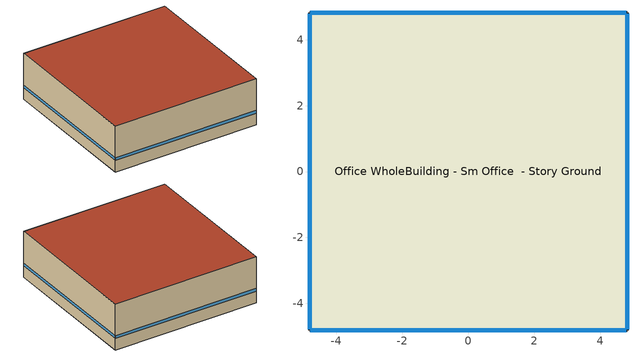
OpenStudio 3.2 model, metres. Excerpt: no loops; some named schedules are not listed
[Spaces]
Office WholeBuilding - Sm Office  - Story Ground
 floor ground (Foundation F 126 Perim 3855 Area 929): -4.82,-4.82 -4.82,4.82 4.82,4.82 4.82,-4.82 z0
 wall outside: -4.82,4.82 -4.82,-4.82 4.82,-4.82 4.82,4.82 -4.82,4.82 z0:3.05
 window (Window U-0.75 SHGC 0.65): -4.82,4.79 -4.82,-4.79 / 4.79,4.82 -4.79,4.82 / 4.82,-4.79 4.82,4.79 / -4.79,-4.82 4.79,-4.82 z0.76:0.95
 roof outside: 4.82,-4.82 4.82,4.82 -4.82,4.82 -4.82,-4.82 z3.05
[Site]
Chicago Ohare Intl Ap: Latitude {deg}=41.98; Longitude {deg}=-87.92; Time Zone {hr}=-6; Elevation {m}=201; Terrain=City
[Site:WaterMainsTemperature]
Calculation Method=Correlation; Annual Average Outdoor Air Temperature {C}=10.825; Maximum Difference In Monthly Average Outdoor Air Temperatures {deltaC}=27.71
[SizingPeriod:DesignDay] Daily Dry-Bulb Temperature Range {deltaC}=11.2; Barometric Pressure {Pa}=100666; Wind Speed {m/s}=4.6; Wind Direction {deg}=220; Sky Clearness=0; Rain Indicator=0; Snow Indicator=0; Day of Month=21; Month=7; Day Type=SummerDesignDay; Daylight Saving Time Indicator=0; Dry-Bulb Temperature Range Modifier Type=DefaultMultipliers; Solar Model Indicator=ASHRAETau; ASHRAE Taub=0.431; ASHRAE Taud=2.175
Name | Maximum Dry-Bulb Temperature {C} | Humidity Indicating Conditions at Maximum Dry-Bulb | Humidity Indicating Type
Hartford Bradley In Ann Clg .4% Condns DB=>MWB 1 | 33 | 23 | Wetbulb
Hartford Bradley In Ann Clg .4% Condns WB=>MDB 1 | 30.4 | 24.6 | Wetbulb
Hartford Bradley In Ann Clg 1% Condns DB=>MWB 1 | 31.4 | 22.2 | Wetbulb
Hartford Bradley In Ann Clg 2% Condns DP=>MDB 1 | 25.5 | 21.5 | Dewpoint
[ClimateZones]
Climate Zone Institution Name 1=ASHRAE; Climate Zone Document Name 1=ANSI/ASHRAE Standard 169; Climate Zone Document Year 1=2006; Climate Zone Value 1=ASHRAE 169-2013-5A; Climate Zone Institution Name 2=CEC; Climate Zone Document Name 2=California Climate Zone Descriptions; Climate Zone Document Year 2=1995
[Building]
ComStock DOE Ref Pre-1980|SmallOffice: North Axis {deg}=45; Default Construction Set=ComStock DOE Ref Pre-1980 - Office - ASHRAE 169-2013-5A; Default Schedule Set=Building Default Schedule Set; Standards Building Type=Office
[Site:GroundTemperature:FCfactorMethod]
January Ground Temperature {C}=9.7; February Ground Temperature {C}=6; March Ground Temperature {C}=-2.2; April Ground Temperature {C}=-3.4; May Ground Temperature {C}=-4.2; June Ground Temperature {C}=2.7; July Ground Temperature {C}=7.5; August Ground Temperature {C}=13.7; September Ground Temperature {C}=18.6; October Ground Temperature {C}=22; November Ground Temperature {C}=20.7; December Ground Temperature {C}=16.5
[Construction:FfactorGroundFloor]
Foundation F 126 Perim 3855 Area 929: F-Factor {W/m-K}=1.26344; Area {m2}=92.90304; PerimeterExposed {m}=38.5545
[DefaultConstructionSet]
ComStock DOE Ref Pre-1980 - Office - ASHRAE 169-2013-5A: Default Exterior Surface Constructions=Default Surface Constructions 1; Default Interior Surface Constructions=Default Surface Constructions 2; Default Ground Contact Surface Constructions=Default Surface Constructions 3; Default Exterior SubSurface Constructions=Default Sub Surface Constructions 1; Default Interior SubSurface Constructions=Default Sub Surface Constructions 2; Interior Partition Construction=Typical Interior Partition
[DefaultSurfaceConstructions]
Name | Floor Construction | Wall Construction | Roof Ceiling Construction
Default Surface Constructions 1 | Typical Insulated Exterior Mass Floor | Typical Insulated Metal Building Wall R-6.41 | Typical IEAD Roof R-13.89
Default Surface Constructions 2 | Typical Interior Floor | Typical Interior Wall | Typical Interior Ceiling
Default Surface Constructions 3 | Typical Insulated Carpeted 6in Slab Floor | Typical Insulated Basement Mass Wall
[Construction]
Typical Insulated Exterior Mass Floor: 4 in. Normalweight Concrete Floor, Typical Carpet Pad
Typical IEAD Roof R-13.89: Roof Membrane, Typical Insulation R-12.77, Metal Roof Surface
Typical Interior Floor: 100mm Normalweight concrete floor, CP02 CARPET PAD
Typical Interior Wall: G01 13mm gypsum board, G01 13mm gypsum board
Typical Interior Ceiling: CP02 CARPET PAD, 100mm Normalweight concrete floor
Typical Insulated Carpeted 6in Slab Floor: 6 in. Normalweight Concrete Floor, Typical Carpet Pad
Typical Insulated Basement Mass Wall: 8 in. Concrete Block Basement Wall
U 0.62 SHGC 0.41 Simple Glazing Window U-0.62 SHGC 0.41: U 0.62 SHGC 0.41 Simple Glazing U-0.62 SHGC 0.41
U 0.62 SHGC 0.41 Simple Glazing Window U-0.62 SHGC 0.41 1: U 0.62 SHGC 0.41 Simple Glazing U-0.62 SHGC 0.41 1
Typical Insulated Metal Door: F08 Metal surface, Typical Insulation R-5.11
U 0.88 SHGC 0.16 Sgl Ref-A-L Clr 6mm: REF A CLEAR LO 6MM
Typical Overhead Door: Typical Insulation R-5.11
Typical Interior Window: Clear 3mm
Typical Interior Door; Typical Interior Partition: G05 25mm wood
Typical Insulated Metal Building Wall R-6.41: Metal Siding, Typical Insulation R-5.11, 1/2IN Gypsum
InteriorFurnishings 1: Std Wood 6inch 1
Window U-0.75 SHGC 0.65: Simple Glazing Double - No LowE - Clear - Aluminum
[Material] Thermal Absorptance=0.9
Name | Roughness | Thickness {m} | Conductivity {W/m-K} | Density {kg/m3} | Specific Heat {J/kg-K} | Solar Absorptance | Visible Absorptance
4 in. Normalweight Concrete Floor | MediumRough | 0.1016 | 2.31 | 2322 | 832 | 0.7 | 0.7
1/2IN Gypsum | Smooth | 0.0127 | 0.16 | 784.9 | 830 | 0.4 | 0.4
Roof Membrane | VeryRough | 0.0095 | 0.16 | 1121.29 | 1460 | 0.7 | 0.7
Metal Roof Surface; F08 Metal surface | Smooth | 0.0008 | 45.28 | 7824 | 500 | 0.7 | 0.7
100mm Normalweight concrete floor | MediumRough | 0.1016 | 2.31045 | 2322 | 832.557 | 0.7 | 0.7
G01 13mm gypsum board | Smooth | 0.0127 | 0.160031 | 800.001 | 1090.73 | 0.7 | 0.5
6 in. Normalweight Concrete Floor | MediumRough | 0.1524 | 2.31 | 2322 | 832 | 0.7 | 0.7
8 in. Concrete Block Basement Wall | MediumRough | 0.2032 | 1.326 | 1842 | 912 | 0.7 | 0.7
G05 25mm wood | MediumSmooth | 0.0254 | 0.15 | 608 | 1630 | 0.5 | 0.5
Metal Siding | Smooth | 0.0015 | 44.96 | 7688.86 | 410 | 0.7 | 0.7
Std Wood 6inch 1 | MediumSmooth | 0.15 | 0.12 | 540 | 1210 | 0.7 | 0.7
[Material:NoMass] Roughness=Smooth; Thermal Absorptance=0.9; Solar Absorptance=0.7
Name | Thermal Resistance {m2-K/W} | Visible Absorptance
Typical Carpet Pad; CP02 CARPET PAD | 0.21648 | 0.8
Typical Insulation R-12.77 | 2.24922 | 0.7
Typical Insulation R-5.11 | 0.899809 | 0.7
[DefaultSubSurfaceConstructions]
Name | Fixed Window Construction | Operable Window Construction | Door Construction | Glass Door Construction | Overhead Door Construction | Tubular Daylight Dome Construction | Tubular Daylight Diffuser Construction
Default Sub Surface Constructions 1 | U 0.62 SHGC 0.41 Simple Glazing Window U-0.62 SHGC 0.41 | U 0.62 SHGC 0.41 Simple Glazing Window U-0.62 SHGC 0.41 1 | Typical Insulated Metal Door | U 0.88 SHGC 0.16 Sgl Ref-A-L Clr 6mm | Typical Overhead Door | Typical Interior Window | Typical Interior Window
Default Sub Surface Constructions 2 | Typical Interior Window | Typical Interior Window | Typical Interior Door
[WindowMaterial:SimpleGlazingSystem]
Name | U-Factor {W/m2-K} | Solar Heat Gain Coefficient | Visible Transmittance
U 0.62 SHGC 0.41 Simple Glazing U-0.62 SHGC 0.41; U 0.62 SHGC 0.41 Simple Glazing U-0.62 SHGC 0.41 1 | 3.52052 | 0.41 | 0.32
Simple Glazing Double - No LowE - Clear - Aluminum | 4.23598 | 0.646 | 0.671
[WindowMaterial:Glazing] Optical Data Type=SpectralAverage; Infrared Transmittance at Normal Incidence=0; Front Side Infrared Hemispherical Emissivity=0.84; Conductivity {W/m-K}=0.9; Dirt Correction Factor for Solar and Visible Transmittance=1; Solar Diffusing=No
Name | Thickness {m} | Solar Transmittance at Normal Incidence | Front Side Solar Reflectance at Normal Incidence | Back Side Solar Reflectance at Normal Incidence | Visible Transmittance at Normal Incidence | Front Side Visible Reflectance at Normal Incidence | Back Side Visible Reflectance at Normal Incidence | Back Side Infrared Hemispherical Emissivity
REF A CLEAR LO 6MM | 0.006 | 0.066 | 0.341 | 0.493 | 0.08 | 0.41 | 0.37 | 0.4
Clear 3mm | 0.003 | 0.837 | 0.075 | 0.075 | 0.898 | 0.081 | 0.081 | 0.84
[SpaceType]
Office WholeBuilding - Sm Office - ComStock DOE Ref Pre-1980: Default Schedule Set=Office WholeBuilding - Sm Office Schedule Set; Design Specification Outdoor Air Object=Office WholeBuilding - Sm Office Ventilation; Standards Building Type=Office; Standards Space Type=WholeBuilding - Sm Office
[BuildingStory]
Story Ground: Nominal Z Coordinate {m}=0; Nominal Floor to Floor Height {m}=3.048
[Space]
Office WholeBuilding - Sm Office  - Story Ground: Space Type=Office WholeBuilding - Sm Office - ComStock DOE Ref Pre-1980; Building Story=Story Ground; Thermal Zone=Zone Office WholeBuilding - Sm Office  - Story Ground
[ThermalZone]
Zone Office WholeBuilding - Sm Office  - Story Ground: Multiplier=1; Thermostat=Office WholeBuilding - Sm Office - ComStock DOE Ref Pre-1980 Thermostat; Use Ideal Air Loads=No
[People:Definition]
Office WholeBuilding - Sm Office People Definition: Number of People Calculation Method=People/Area; People per Space Floor Area {person/m2}=0.0538196; Fraction Radiant=0.3
[People]
Office WholeBuilding - Sm Office People: People Definition=Office WholeBuilding - Sm Office People Definition; Space or SpaceType=Office WholeBuilding - Sm Office - ComStock DOE Ref Pre-1980; Work Efficiency Schedule=Work Efficiency Schedule; Clothing Insulation Schedule=Clothing Schedule; Air Velocity Schedule=Air Velocity Schedule; Multiplier=1
[Lights:Definition] Design Level Calculation Method=Watts/Area; Fraction Visible=0.2; Return Air Fraction=0
Name | Watts per Space Floor Area {W/m2} | Fraction Radiant
Office WholeBuilding - Sm Office - ComStock DOE Ref Pre-1980 General Lights Definition | 5.0993 | 0.31
Office WholeBuilding - Sm Office - ComStock DOE Ref Pre-1980 Wall Wash Lights Definition | 3.64317 | 0.125
[ElectricEquipment:Definition]
Office WholeBuilding - Sm Office Elec Equip Definition: Design Level Calculation Method=Watts/Area; Watts per Space Floor Area {W/m2}=6.78126; Fraction Latent=0; Fraction Radiant=0.5; Fraction Lost=0
[ElectricEquipment]
Office WholeBuilding - Sm Office Elec Equip: Electric Equipment Definition=Office WholeBuilding - Sm Office Elec Equip Definition; Space or SpaceType=Office WholeBuilding - Sm Office - ComStock DOE Ref Pre-1980; Schedule=Office BLDG_EQUIP_EndUseData BPR Adjusted
[DesignSpecification:OutdoorAir]
Office WholeBuilding - Sm Office Ventilation: Outdoor Air Method=Sum; Outdoor Air Flow per Person {m3/s-person}=0.00943895
[DefaultScheduleSet]
Name | Number of People Schedule | People Activity Level Schedule | Lighting Schedule | Electric Equipment Schedule | Infiltration Schedule | Hours of Operation Schedule
Office WholeBuilding - Sm Office Schedule Set | Small Office Bldg Occ | Small Office Activity | Office BLDG_LIGHT_EndUseData | Office BLDG_EQUIP_EndUseData | Small Office Infil Quarter On
Building Default Schedule Set |  |  |  |  |  | Building Hours of Operation NonResidential
[SpaceInfiltration:DesignFlowRate]
Office WholeBuilding - Sm Office  - Story Ground Infiltration: Space or SpaceType=Office WholeBuilding - Sm Office  - Story Ground; Schedule=Always On Discrete; Design Flow Rate Calculation Method=Flow/ExteriorArea; Flow per Exterior Surface Area {m3/s-m2}=0.000572573; Constant Term Coefficient=0; Temperature Term Coefficient=0; Velocity Term Coefficient=0.224; Velocity Squared Term Coefficient=0
[Exterior:Lights:Definition]
Name | Design Level {W}
Parking Areas and Drives Def (W/ft^2) | 0.0497494
Building Facades Def (W/ft^2) | 0.25
Main Entries Def (W/ft) | 30
Other Doors Def (W/ft) | 25
[Exterior:Lights] Schedule=Always On Discrete; Control Option=AstronomicalClock
Name | Exterior Lights Definition | Multiplier
Parking Areas and Drives | Parking Areas and Drives Def (W/ft^2) | 1620
Building Facades | Building Facades Def (W/ft^2) | 1264.91
Main Entries | Main Entries Def (W/ft) | 8
Other Doors | Other Doors Def (W/ft) | 0.8
[ThermostatSetpoint:DualSetpoint]
Office WholeBuilding - Sm Office - ComStock DOE Ref Pre-1980 Thermostat: Heating Setpoint Temperature Schedule=Small Office HtgSetp; Cooling Setpoint Temperature Schedule=Small Office ClgSetp
[AvailabilityManager:NightCycle]
Availability Manager Night Cycle 1: Applicability Schedule=Always On Discrete; Control Type=CycleOnAny; Thermostat Tolerance {deltaC}=1; Cycling Run Time {s}=1800
[InternalMass:Definition]
Internal Mass Definition 2: Construction=InteriorFurnishings 1; Design Level Calculation Method=SurfaceArea/Area; Surface Area per Space Floor Area=2
[InternalMass]
Office WholeBuilding - Sm Office  - Story Ground Mass: Internal Mass Definition=Internal Mass Definition 2; Space or SpaceType=Office WholeBuilding - Sm Office  - Story Ground; Multiplier=1
[Lights] Space or SpaceType=Office WholeBuilding - Sm Office - ComStock DOE Ref Pre-1980; Schedule=Office BLDG_LIGHT_EndUseData BPR Adjusted; Fraction Replaceable=1
Name | Lights Definition
Office WholeBuilding - Sm Office - ComStock DOE Ref Pre-1980 General Lighting | Office WholeBuilding - Sm Office - ComStock DOE Ref Pre-1980 General Lights Definition
Office WholeBuilding - Sm Office - ComStock DOE Ref Pre-1980 Wall Wash Lighting | Office WholeBuilding - Sm Office - ComStock DOE Ref Pre-1980 Wall Wash Lights Definition
[Coil:Heating:DX:MultiSpeed:StageData] Rated Supply Air Fan Power Per Volume Flow Rate {W/(m3/s)}=773.3; Heating Capacity Function of Flow Fraction Curve=Zone Office WholeBuilding - Sm Office  - Story Ground PSZ-AC heat_cap_fff_all_stages; Energy Input Ratio Function of Flow Fraction Curve=Zone Office WholeBuilding - Sm Office  - Story Ground PSZ-AC heat_eir_fff; Part Load Fraction Correlation Curve=Zone Office WholeBuilding - Sm Office  - Story Ground PSZ-AC heat_plf_fplr; Rated Waste Heat Fraction of Power Input=0.2
Name | Gross Rated Heating Capacity {W} | Gross Rated Heating COP {W/W} | Rated Air Flow Rate {m3/s} | Heating Capacity Function of Temperature Curve | Energy Input Ratio Function of Temperature Curve | Waste Heat Function of Temperature Curve
 | 3243.65 | 5.51 | 0.0489872 | Zone Office WholeBuilding - Sm Office  - Story Ground PSZ-AC heat_cap_ft1 | Zone Office WholeBuilding - Sm Office  - Story Ground PSZ-AC heat_eir_ft1 | Curve Biquadratic 19
 | 4865.47 | 4.71 | 0.213927 | Zone Office WholeBuilding - Sm Office  - Story Ground PSZ-AC heat_cap_ft2 | Zone Office WholeBuilding - Sm Office  - Story Ground PSZ-AC heat_eir_ft2 | Curve Biquadratic 22
 | 6487.3 | 3.98 | 0.378867 | Zone Office WholeBuilding - Sm Office  - Story Ground PSZ-AC heat_cap_ft3 | Zone Office WholeBuilding - Sm Office  - Story Ground PSZ-AC heat_eir_ft3 | Curve Biquadratic 25
 | 8109.12 | 3.8 | 0.544302 | Zone Office WholeBuilding - Sm Office  - Story Ground PSZ-AC heat_cap_ft4 | Zone Office WholeBuilding - Sm Office  - Story Ground PSZ-AC heat_eir_ft4 | Curve Biquadratic 28
[Schedule:Ruleset]
Name | Default Day Schedule | Summer Design Day Schedule | Winter Design Day Schedule
Clothing Schedule | Clothing Schedule Default Winter Clothes
Air Velocity Schedule | Air Velocity Schedule Default
Work Efficiency Schedule | Work Efficiency Schedule Default
Small Office Bldg Occ | Small Office Bldg Occ Default | Small Office Bldg Occ Summer Design Day | Small Office Bldg Occ Winter Design Day
Small Office Activity | Small Office Activity Default | Small Office Activity Summer Design Day | Small Office Activity Winter Design Day
Office BLDG_LIGHT_EndUseData | Office BLDG_LIGHT_EndUseData Default | Office BLDG_LIGHT_EndUseData Summer Design Day | Office BLDG_LIGHT_EndUseData Winter Design Day
Office BLDG_EQUIP_EndUseData | Office BLDG_EQUIP_EndUseData Default | Office BLDG_EQUIP_EndUseData Summer Design Day | Office BLDG_EQUIP_EndUseData Winter Design Day
Small Office Infil Quarter On | Small Office Infil Quarter On Default | Small Office Infil Quarter On Summer Design Day | Small Office Infil Quarter On Winter Design Day
Small Office HtgSetp | Small Office HtgSetp Default | Schedule Day 5 | Schedule Day 6
Small Office ClgSetp | Small Office ClgSetp Default | Schedule Day 2 | Schedule Day 3
Building Hours of Operation NonResidential | Building Hours of Operation NonResidential Default | Building Hours of Operation NonResidential Summer Design Day | Building Hours of Operation NonResidential Winter Design Day
Office BLDG_LIGHT_EndUseData BPR Adjusted | Office BLDG_LIGHT_EndUseData Default 1 | Office BLDG_LIGHT_EndUseData Summer Design Day 1 | Office BLDG_LIGHT_EndUseData Winter Design Day 1
Office BLDG_EQUIP_EndUseData BPR Adjusted | Office BLDG_EQUIP_EndUseData Default 1 | Office BLDG_EQUIP_EndUseData Summer Design Day 1 | Office BLDG_EQUIP_EndUseData Winter Design Day 1
[Schedule:Day]
Small Office Bldg Occ Default: Yes, 0, 5, 0.0791667, 0, 15, 0.075, 0, 25, 0.0708333, 0, 35, 0.0666667, 0, 45, 0.0625, 0, 55, 0.0583333, 1, 5, 0.0541667, 1, 15, 0.05, 2, 15, 0.05, 2, 25, 0.0388889, 2, 35, 0.0277778, 2, 45, 0.0166667, 2, 55, 0.00555556, 3, 0, 0, 6, 30, 0, 6, 40, 0.0166667, 6, 50, 0.0333333, 7, 0, 0.05, 7, 10, 0.0666667, 7, 20, 0.0833333, 7, 30, 0.1, 7, 40, 0.116667, 7, 50, 0.133333, 8, 0, 0.15, 8, 9, 0.166667, 8, 19, 0.183333, 8, 29, 0.2, 8, 30, 0.2, 8, 39, 0.325, 8, 49, 0.45, 8, 59, 0.575, 9, 9, 0.7, 9, 19, 0.825, 9, 29, 0.95, 9, 30, 0.95, 14, 7, 0.95, 14, 17, 0.875, 14, 27, 0.8, 14, 37, 0.725, 14, 47, 0.65, 14, 57, 0.575, 15, 7, 0.5, 15, 17, 0.575, 15, 27, 0.65, 15, 37, 0.725, 15, 47, 0.8, 15, 57, 0.875, 16, 7, 0.95, 20, 45, 0.95, 20, 55, 0.841667, 21, 5, 0.733333, 21, 15, 0.625, 21, 25, 0.516667, 21, 35, 0.408333, 21, 45, 0.3, 21, 55, 0.266667, 22, 5, 0.233333, 22, 15, 0.2, 22, 25, 0.166667, 22, 35, 0.133333, 22, 45, 0.1, 23, 15, 0.1, 23, 25, 0.0958333, 23, 35, 0.0916667, 23, 45, 0.0875, 23, 55, 0.0833333, 24, 0, 0.0791667
Small Office Bldg Occ Summer Design Day: 6, 0, 0, 22, 0, 1, 24, 0, 0.05
Small Office Bldg Occ Winter Design Day: 24, 0, 0
Small Office Activity Default: Yes, 24, 0, 120
Small Office Activity Winter Design Day; Small Office Activity Summer Design Day: 24, 0, 120
Small Office HtgSetp Default: Yes, 2, 15, 18.3333, 7, 0, 15.5556, 24, 0, 18.3333
Small Office ClgSetp Default: Yes, 2, 15, 22.2222, 7, 0, 25.5556, 24, 0, 22.2222
Building Hours of Operation NonResidential Default: 9, 0, 0, 22, 15, 1, 24, 0, 0
Building Hours of Operation NonResidential Winter Design Day; Building Hours of Operation NonResidential Summer Design Day: 24, 0, 1
Schedule Day 2; Schedule Day 3: 24, 0, 22.2222
Schedule Day 5; Schedule Day 6: 24, 0, 18.3333
[Schedule:Rule]
Schedule Rule 2: Schedule Ruleset=Small Office Bldg Occ; Rule Order=1; Day Schedule=Small Office Bldg Occ Sat Day; Apply Saturday=Yes; Date Specification Type=DateRange; Start Month=1; Start Day=1; End Month=12; End Day=31
Schedule Rule 3: Schedule Ruleset=Small Office Bldg Occ; Rule Order=0; Day Schedule=Small Office Bldg Occ WntrDsn|Sun Day; Date Specification Type=DateRange; Start Month=1; Start Day=1; End Month=12; End Day=31; Apply Sunday=Yes
Schedule Rule 13: Schedule Ruleset=Small Office HtgSetp; Rule Order=1; Day Schedule=Small Office HtgSetp Sat Day; Apply Saturday=Yes; Date Specification Type=DateRange; Start Month=1; Start Day=1; End Month=12; End Day=31
Schedule Rule 14: Schedule Ruleset=Small Office HtgSetp; Rule Order=0; Day Schedule=Small Office HtgSetp SmrDsn|Sun Day; Date Specification Type=DateRange; Start Month=1; Start Day=1; End Month=12; End Day=31; Apply Sunday=Yes
Schedule Rule 15: Schedule Ruleset=Small Office ClgSetp; Rule Order=1; Day Schedule=Small Office ClgSetp Sat Day; Apply Saturday=Yes; Date Specification Type=DateRange; Start Month=1; Start Day=1; End Month=12; End Day=31
Schedule Rule 16: Schedule Ruleset=Small Office ClgSetp; Rule Order=0; Day Schedule=Small Office ClgSetp WntrDsn|Sun Day; Date Specification Type=DateRange; Start Month=1; Start Day=1; End Month=12; End Day=31; Apply Sunday=Yes
Building Hours of Operation NonResidential Saturday Rule: Schedule Ruleset=Building Hours of Operation NonResidential; Rule Order=1; Day Schedule=Building Hours of Operation NonResidential Saturday; Apply Saturday=Yes; Date Specification Type=DateRange; Start Month=1; Start Day=1; End Month=12; End Day=31
Building Hours of Operation NonResidential Sunday Rule: Schedule Ruleset=Building Hours of Operation NonResidential; Rule Order=0; Day Schedule=Building Hours of Operation NonResidential Sunday; Date Specification Type=DateRange; Start Month=1; Start Day=1; End Month=12; End Day=31; Apply Sunday=Yes
autogen Small Office Activity 0: Schedule Ruleset=Small Office Activity; Rule Order=0; Day Schedule=autogen Small Office Activity 0_day_sch; Apply Saturday=Yes; Date Specification Type=SpecificDates; Apply Sunday=Yes; Apply Monday=Yes; Apply Tuesday=Yes; Apply Wednesday=Yes; Apply Thursday=Yes; Apply Friday=Yes; Specific Month 1=1; Specific Day 1=3; Specific Month 2=1; Specific Day 2=10; Specific Month 3=1; Specific Day 3=17; Specific Month 4=1; Specific Day 4=24; Specific Month 5=1; Specific Day 5=31; Specific Month 6=2; Specific Day 6=7; Specific Month 7=2; Specific Day 7=14; Specific Month 8=2; Specific Day 8=21; Specific Month 9=2; Specific Day 9=28; Specific Month 10=3; Specific Day 10=7; Specific Month 11=3; Specific Day 11=14; Specific Month 12=3; Specific Day 12=21; Specific Month 13=3; Specific Day 13=28; Specific Month 14=4; Specific Day 14=4; Specific Month 15=4; Specific Day 15=11; Specific Month 16=4; Specific Day 16=18; Specific Month 17=4; Specific Day 17=25; Specific Month 18=5; Specific Day 18=2; Specific Month 19=5; Specific Day 19=9; Specific Month 20=5; Specific Day 20=16; Specific Month 21=5; Specific Day 21=23; Specific Month 22=5; Specific Day 22=30; Specific Month 23=6; Specific Day 23=6; Specific Month 24=6; Specific Day 24=13; Specific Month 25=6; Specific Day 25=20; Specific Month 26=6; Specific Day 26=27; Specific Month 27=7; Specific Day 27=4; Specific Month 28=7; Specific Day 28=11; Specific Month 29=7; Specific Day 29=18; Specific Month 30=7; Specific Day 30=25; Specific Month 31=8; Specific Day 31=1; Specific Month 32=8; Specific Day 32=8; Specific Month 33=8; Specific Day 33=15; Specific Month 34=8; Specific Day 34=22; Specific Month 35=8; Specific Day 35=29; Specific Month 36=9; Specific Day 36=5; Specific Month 37=9; Specific Day 37=12; Specific Month 38=9; Specific Day 38=19; Specific Month 39=9; Specific Day 39=26; Specific Month 40=10; Specific Day 40=3; Specific Month 41=10; Specific Day 41=10; Specific Month 42=10; Specific Day 42=17; Specific Month 43=10; Specific Day 43=24; Specific Month 44=10; Specific Day 44=31; Specific Month 45=11; Specific Day 45=7; Specific Month 46=11; Specific Day 46=14; Specific Month 47=11; Specific Day 47=21; Specific Month 48=11; Specific Day 48=28; Specific Month 49=12; Specific Day 49=5; Specific Month 50=12; Specific Day 50=12; Specific Month 51=12; Specific Day 51=19; Specific Month 52=12; Specific Day 52=26
[Schedule:Constant]
Always On Discrete: Value=1
[Curve:Biquadratic]
Name | Coefficient1 Constant | Coefficient2 x | Coefficient3 x**2 | Coefficient4 y | Coefficient5 y**2 | Coefficient6 x*y | Minimum Value of x | Maximum Value of x | Minimum Value of y | Maximum Value of y
Zone Office WholeBuilding - Sm Office  - Story Ground PSZ-AC heat_cap_ft1 | 0.893321 | -0.00973374 | 6.3644e-05 | 0.0391131 | -2.50817e-06 | -0.000272589 | -100 | 100 | -100 | 100
Zone Office WholeBuilding - Sm Office  - Story Ground PSZ-AC heat_cap_ft2 | 0.923735 | -0.00597078 | 0 | 0.0278167 | 6.59168e-05 | -0.000189254 | -100 | 100 | -100 | 100
Zone Office WholeBuilding - Sm Office  - Story Ground PSZ-AC heat_cap_ft3 | 0.962054 | -0.00949278 | 0.000109213 | 0.0247078 | 3.42251e-05 | -0.000125698 | -100 | 100 | -100 | 100
Zone Office WholeBuilding - Sm Office  - Story Ground PSZ-AC heat_cap_ft4 | 0.936079 | -0.00548156 | -8.58979e-06 | 0.0249105 | 5.30871e-05 | -0.00015575 | -100 | 100 | -100 | 100
Zone Office WholeBuilding - Sm Office  - Story Ground PSZ-AC heat_eir_ft1 | 0.466648 | 0.0202633 | 0.00126839 | -0.0170161 | 0.003175 | -0.0034961 | -100 | 100 | -100 | 100
Zone Office WholeBuilding - Sm Office  - Story Ground PSZ-AC heat_eir_ft2 | 0.450657 | 0.0292903 | 0.000393145 | -0.00978952 | 0.000539369 | -0.00118088 | -100 | 100 | -100 | 100
Zone Office WholeBuilding - Sm Office  - Story Ground PSZ-AC heat_eir_ft3 | 0.572518 | 0.0228962 | 0.000266019 | -0.0106675 | 0.000490922 | -0.000681369 | -100 | 100 | -100 | 100
Zone Office WholeBuilding - Sm Office  - Story Ground PSZ-AC heat_eir_ft4 | 0.668196 | 0.014672 | 0.000445963 | -0.0114392 | 0.000497103 | -0.000690956 | -100 | 100 | -100 | 100
Curve Biquadratic 19; Curve Biquadratic 22; Curve Biquadratic 25; Curve Biquadratic 28 | 1 | 0 | 0 | 0 | 0 | 0 | 0 | 50 | 0 | 50
[Curve:Quadratic] Coefficient3 x**2=0; Minimum Value of x=0
Name | Coefficient1 Constant | Coefficient2 x | Maximum Value of x | Minimum Curve Output | Maximum Curve Output
Zone Office WholeBuilding - Sm Office  - Story Ground PSZ-AC heat_cap_fff_all_stages; Zone Office WholeBuilding - Sm Office  - Story Ground PSZ-AC heat_eir_fff | 1 | 0 | 2 | 0 | 2
Zone Office WholeBuilding - Sm Office  - Story Ground PSZ-AC heat_plf_fplr | 0.76 | 0.24 | 1 | 0.7 | 1
